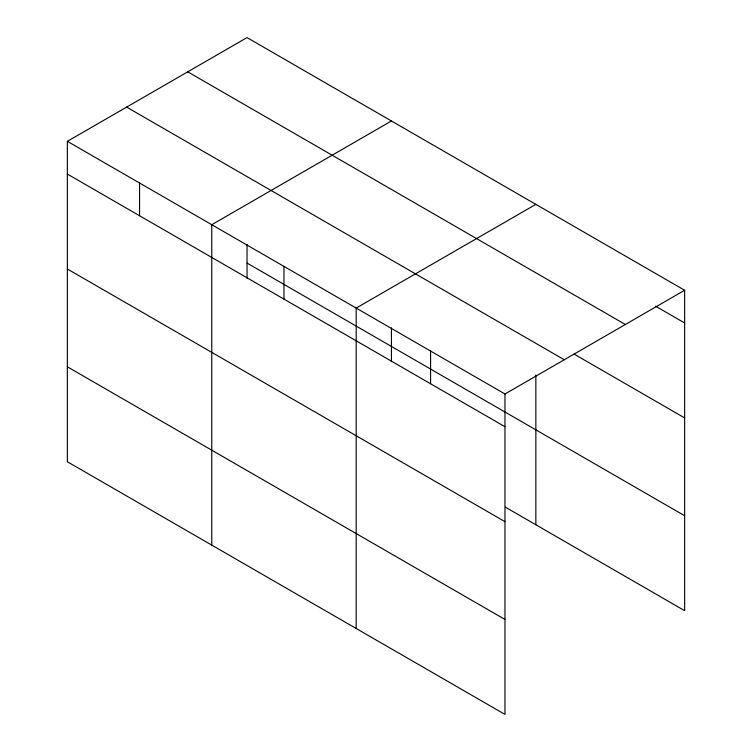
<?xml version="1.0" encoding="UTF-8"?>
<svg xmlns="http://www.w3.org/2000/svg" width="752" height="752" viewBox="0 0 752 752"><rect width="100%" height="100%" fill="white"/><g stroke="black" fill="none" stroke-linecap="round" stroke-linejoin="round"><path stroke-width="1.13" d="M67.36 141.329L504.968 393.992L504.968 714.4L67.36 461.747L67.36 141.329L247.032 37.6L684.64 290.253L684.64 610.671L505.344 507.149M391.444 120.978L211.773 224.707L211.773 545.125M535.856 204.356L356.185 308.085L356.185 628.493M504.968 393.992L684.64 290.253M655.49 306.149L684.64 322.984M187.737 71.835L625.354 324.488M574.058 354.07L684.64 417.915M126.646 107.104L564.263 359.757M247.032 263.078L684.64 515.731M67.36 174.06L504.968 426.713M67.36 269L504.968 521.653M67.36 366.807L504.968 619.46M535.856 375.098L535.856 524.764M430.576 351.034L430.576 383.764M391.444 327.825L391.444 361.693M283.974 266.396L283.974 299.127M247.032 244.447L247.032 278.315M139.562 183.018L139.562 215.749"/></g></svg>
